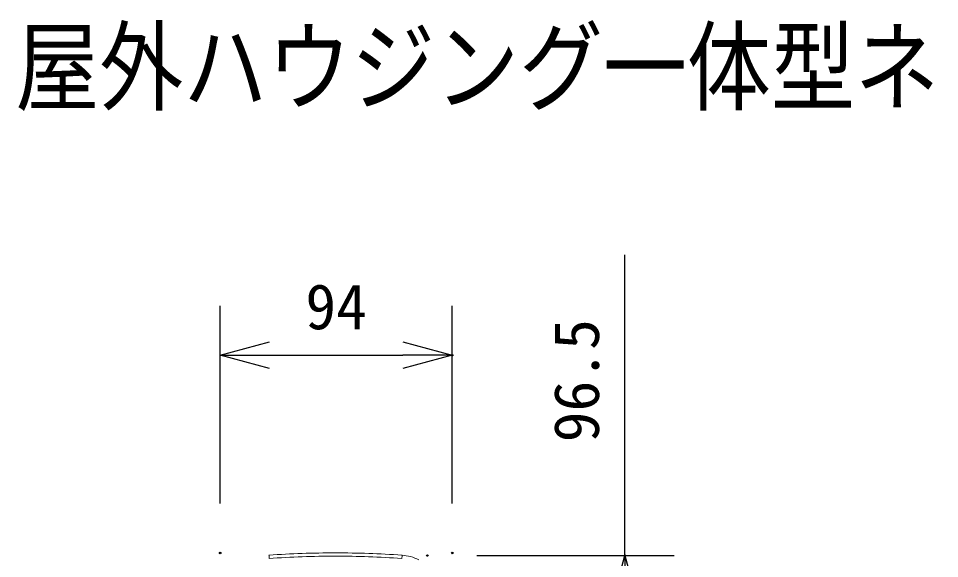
# Model space of a CAD drawing. Units: millimetres, scale not verified. Extents: x -63 to 62, y -57 to 57.
# Drawn here: x -35.15 to 2.16, y 35.1 to 56.95 of the extents above; entities that cross this region are included whole.
import ezdxf
from ezdxf.enums import TextEntityAlignment as Align

# ---------------------------------------------------------------- set-up
doc = ezdxf.new("R2010")
doc.units = ezdxf.units.MM
doc.header["$LTSCALE"] = 0.125
doc.header["$PDMODE"] = 32
doc.header["$PDSIZE"] = 0.0625
for name, color, linetype in [('0-0_0', 7, 'Continuous'), ('0-3_MOJI1', 7, 'Continuous'), ('0-4_DEFPOINTS', 7, 'Continuous'), ('0-6_SUNPO', 7, 'Continuous')]:
    doc.layers.add(name, color=color, linetype=linetype)
doc.layers.add('0-5_GAIKEI', color=1, linetype='Continuous', lineweight=18)
doc.styles.add('ＭＳ ゴシック', font='')
doc.styles.get('ＭＳ ゴシック').set_extended_font_data('MS Gothic')

# ---------------------------------------------------------------- blocks, each defined once
blk = doc.blocks.new('_OPEN30')
at = {"layer": '0-0_0'}
blk.add_line((0, 0), (-1, 0), dxfattribs=at)
blk.add_lwpolyline([(-1, 0.26795), (0, 0), (-1, -0.26795)], dxfattribs=at)
blk = doc.blocks.new('D6')
at = {"layer": '0-4_DEFPOINTS'}
for p in [(-18.6419, 18.8839), (-10.6419, 18.8839), (-18.6419, 9.2339)]:
    blk.add_point(p, dxfattribs=at)
at = {"layer": '0-6_SUNPO'}
for p, q in [((-10.6419, 18.8839), (-10.6419, 31.0505)), ((-16.6419, 18.8839), (-8.6419, 18.8839)), ((-10.6419, 11.2339), (-10.6419, 16.8839)), ((-16.6419, 9.2339), (-8.6419, 9.2339))]:
    blk.add_line(p, q, dxfattribs=at)
at = {"layer": '0-6_SUNPO', "xscale": 2, "yscale": 2}
for p, rotation in [((-10.6419, 18.8839), 90), ((-10.6419, 9.2339), 270)]:
    blk.add_blockref('_OPEN30', p, dxfattribs=dict(at, rotation=rotation))
at = {"layer": '0-6_SUNPO', "style": 'ＭＳ ゴシック'}
blk.add_text('96.5', height=1.833, rotation=90, dxfattribs=at).set_placement((-11.1419, 23.4672), align=Align.BOTTOM_LEFT)
blk = doc.blocks.new('D5')
at = {"layer": '0-4_DEFPOINTS'}
for p in [(-17.6343, 26.9917), (-27.0343, 18.9917), (-17.6343, 18.9917)]:
    blk.add_point(p, dxfattribs=at)
at = {"layer": '0-6_SUNPO'}
for p, q in [((-27.0343, 20.9917), (-27.0343, 28.9917)), ((-17.6343, 20.9917), (-17.6343, 28.9917)), ((-25.0343, 26.9917), (-19.6343, 26.9917))]:
    blk.add_line(p, q, dxfattribs=at)
at = {"layer": '0-6_SUNPO', "xscale": 2, "yscale": 2, "rotation": 180}
blk.add_blockref('_OPEN30', (-27.0343, 26.9917), dxfattribs=at)
at = {"layer": '0-6_SUNPO', "xscale": 2, "yscale": 2}
blk.add_blockref('_OPEN30', (-17.6343, 26.9917), dxfattribs=at)
at = {"layer": '0-6_SUNPO', "style": 'ＭＳ ゴシック'}
blk.add_text('94', height=1.833, dxfattribs=at).set_placement((-23.5843, 27.4917), align=Align.BOTTOM_LEFT)

msp = doc.modelspace()

# ---------------------------------------------------------------- linework, layer by layer
at = {"layer": '0-5_GAIKEI', "color": 7}
for centre, radius, start, end in [((-22.3098, -3.4194), 38.7452, 90.00015, 93.98714), ((-22.31, -3.4801), 38.6724, 89.99994, 93.9873), ((-22.31, -3.4194), 38.7452, 86.01286, 89.99985), ((-22.3099, -3.4801), 38.6724, 86.0127, 90.00006)]:
    msp.add_arc(centre, radius, start, end, dxfattribs=at)
for centre, major_axis, ratio, start_param, end_param in [((-24.999, 35.1619), (0.0049, -0.0701), 0.141127, 0.4587224, 3.1415922), ((-19.6209, 35.1619), (-0.0049, -0.0701), 0.141127, 0.4587224, 3.1415922), ((-19.587, 33.3538), (1.0524, -1.6188), 0.912933, 2.1490314, 2.5387559)]:
    msp.add_ellipse(centre, major_axis=major_axis, ratio=ratio, start_param=start_param, end_param=end_param, dxfattribs=at)

# ---------------------------------------------------------------- block references
at = {"layer": '0-6_SUNPO'}
for name in ['D6', 'D5']:
    msp.add_blockref(name, (0.0577, 16.3328), dxfattribs=at)

# ---------------------------------------------------------------- texts
at = {"layer": '0-3_MOJI1', "style": 'ＭＳ ゴシック', "width": 0.85}
msp.add_text('屋外ハウジング一体型ネットワークカメラ（壁付型）', height=2.933, dxfattribs=at).set_placement((-35.2745, 52.6505), align=Align.BOTTOM_LEFT)

doc.saveas('drawing.dxf')
